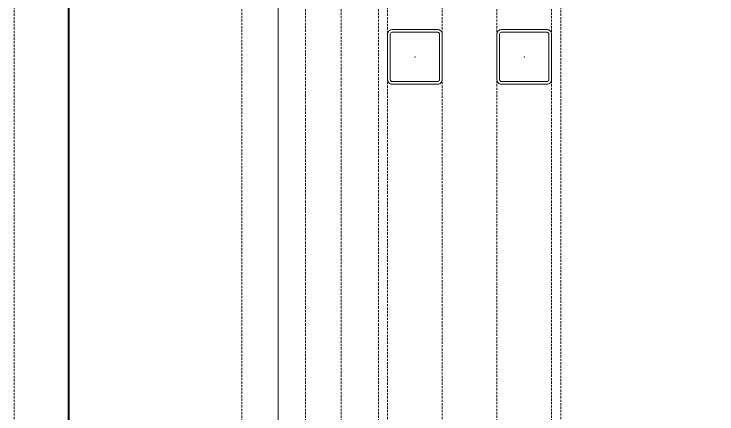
# Model space of a CAD drawing. Extents: x -1457 to 23780, y -2071 to 4205.
# Drawn here: x 1122.5 to 1199.6, y 986.8 to 1030.7 of the extents above; entities that cross this region are included whole.
import ezdxf

# ---------------------------------------------------------------- set-up
doc = ezdxf.new("R2010")
doc.units = 0
doc.header["$MEASUREMENT"] = 0
doc.linetypes.add('HIDDEN', pattern=[0.375, 0.25, -0.125])
doc.layers.get('0').update_dxf_attribs({"color": 9, "lineweight": 9})
doc.layers.add('M-TEFRIS2-015', color=129, linetype='Continuous', lineweight=9)

# ---------------------------------------------------------------- blocks, each defined once
blk = doc.blocks.new('prf-60x60')
for points in [[(-2.5, -6), (2.5, -6, 0.414214), (3, -5.5), (3, -0.5, 0.414214), (2.5, 0), (-2.5, 0, 0.414214), (-3, -0.5), (-3, -5.5, 0.414214)], [(-2.5, -5.7), (2.5, -5.7, 0.414214), (2.7, -5.5), (2.7, -0.5, 0.414214), (2.5, -0.3), (-2.5, -0.3, 0.414214), (-2.7, -0.5), (-2.7, -5.5, 0.414214)]]:
    blk.add_lwpolyline(points, format="xyb", close=True)
at = {"color": 252}
blk.add_point((0, -3), dxfattribs=at)

msp = doc.modelspace()

# ---------------------------------------------------------------- linework, layer by layer
at = {"layer": 'M-TEFRIS2-015', "linetype": 'HIDDEN', "lineweight": 0}
for points in [[(1147.5, 944.384), (1147.5, 1425)], [(1154.5, 950), (1154.5, 1425)], [(1158.434, 950), (1158.248, 1422.5)], [(1719.257, 285), (1122.5, 285), (1122.5, 1420)]]:
    msp.add_lwpolyline(points, dxfattribs=at)
for points, const_width in [([(1151.499, 943.37), (1151.498, 1425)], 0.1), ([(1719.257, 291), (1128.5, 291), (1128.5, 1420.162)], 0.2)]:
    msp.add_lwpolyline(points, dxfattribs=dict(at, const_width=const_width))
for points in [[(1162.5, 1420), (1182.5, 1420), (1182.5, 950), (1162.5, 950)], [(1163.5, 1419), (1181.5, 1419), (1181.5, 951), (1163.5, 951)], [(1169.5, 1413), (1175.5, 1413), (1175.5, 957), (1169.5, 957)]]:
    msp.add_lwpolyline(points, close=True, dxfattribs=at)

# ---------------------------------------------------------------- block references
for p in [(1166.5, 1029), (1178.5, 1029)]:
    msp.add_blockref('prf-60x60', p, dxfattribs=at)

doc.saveas('drawing.dxf')
